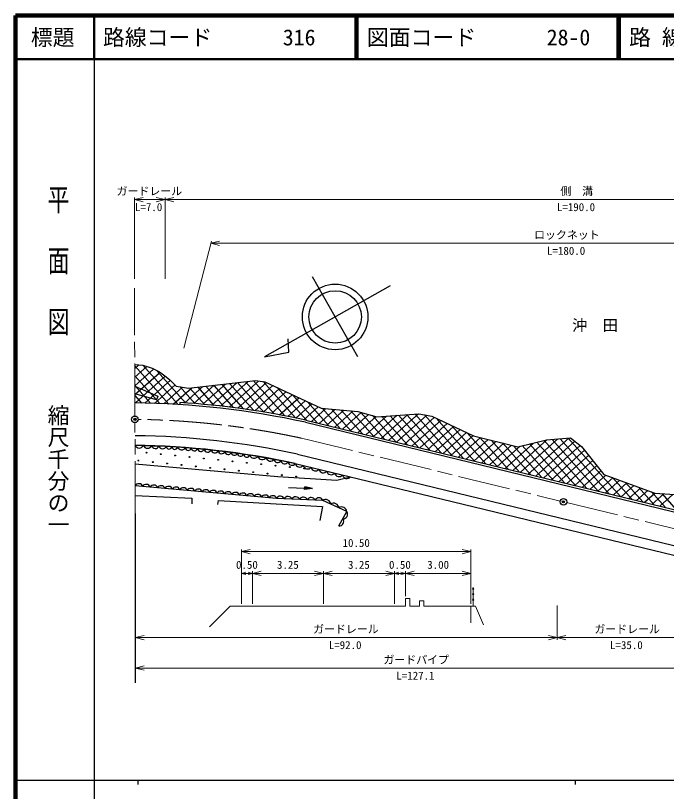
# Model space of a CAD drawing. Units: millimetres, scale not verified, with parts at other scales. Extents: x 40000 to 680000, y 20000 to 380000.
# Drawn here: x 40000 to 188924, y 202409 to 380000 of the extents above; entities that cross this region are included whole.
import ezdxf
from ezdxf.enums import TextEntityAlignment as Align

# ---------------------------------------------------------------- set-up
doc = ezdxf.new("R2010")
doc.units = ezdxf.units.MM
doc.header["$LTSCALE"] = 1000
doc.header["$PDMODE"] = 32
doc.header["$PDSIZE"] = 500
doc.linetypes.add('CHAIN', pattern=[18.5, 12, -1.5, 3.5, -1.5])
doc.layers.add('作業ﾚｲﾔ1', color=7, linetype='Continuous', lineweight=25)
doc.styles.add('@ＭＳ ゴシック', font='')
doc.styles.add('ＭＳ ゴシック', font='')
doc.styles.get('@ＭＳ ゴシック').set_extended_font_data('@MS Gothic')
doc.styles.get('ＭＳ ゴシック').set_extended_font_data('MS Gothic')

msp = doc.modelspace()

# ---------------------------------------------------------------- linework, layer by layer
at = {"layer": '作業ﾚｲﾔ1', "lineweight": 140}
for p, q in [((40000, 380000), (40000, 20000)), ((680000, 380000), (40000, 380000))]:
    msp.add_line(p, q, dxfattribs=at)
at = {"layer": '作業ﾚｲﾔ1', "lineweight": 50}
for p, q in [((58000, 380000), (58000, 370000)), ((117750, 380000), (117750, 370000)), ((118250, 380000), (118250, 370000)), ((177750, 380000), (177750, 370000)), ((178250, 380000), (178250, 370000)), ((40000, 370000), (680000, 370000))]:
    msp.add_line(p, q, dxfattribs=at)
at = {"layer": '作業ﾚｲﾔ1'}
for p, q in [((58000, 370000), (58000, 20000)), ((118295, 301886), (107952, 320162)), ((125743, 318165), (96997, 301898)), ((102562, 302972), (102412, 305969)), ((96997, 301898), (102562, 302972)), ((67272, 300105), (69090, 300002)), ((67273, 299829), (75074, 291087)), ((67275, 299244), (68182, 300053)), ((67283, 297241), (70032, 299694)), ((67290, 295237), (71597, 299080)), ((69090, 300002), (71240, 299300)), ((69146, 299984), (77194, 290964)), ((71240, 299300), (72910, 298437)), ((72404, 298585), (78855, 291356)), ((72910, 298437), (74447, 297330)), ((67282, 297567), (72981, 291179)), ((67298, 293234), (72932, 298261)), ((67418, 291330), (74266, 297441)), ((74447, 297330), (75329, 296657)), ((75329, 296657), (76778, 295196)), ((67290, 295304), (70910, 291247)), ((67291, 295193), (72558, 292859)), ((69612, 291278), (75475, 296510)), ((71807, 291226), (76533, 295443)), ((73960, 291136), (78231, 294948)), ((76778, 295196), (79595, 294715)), ((77557, 295063), (81014, 291190)), ((78721, 291365), (82890, 295085)), ((79595, 294715), (94908, 296433)), ((80798, 291208), (85467, 295374)), ((81680, 294949), (85404, 290776)), ((82851, 291029), (88043, 295663)), ((83507, 295154), (87636, 290528)), ((84882, 290831), (90620, 295952)), ((85335, 295359), (89894, 290250)), ((86894, 290616), (93197, 296241)), ((87162, 295564), (92176, 289945)), ((88881, 290379), (95575, 296352)), ((88990, 295769), (94494, 289601)), ((90817, 295974), (96843, 289221)), ((90847, 290123), (97420, 295989)), ((92645, 296179), (99210, 288822)), ((92799, 289854), (98897, 295296)), ((94472, 296384), (101620, 288374)), ((94908, 296433), (97017, 296178)), ((96624, 296225), (104061, 287891)), ((97017, 296178), (109923, 290124)), ((99871, 294839), (106542, 287363)), ((72229, 292032), (67297, 293434)), ((67299, 293041), (68857, 291296)), ((76091, 291028), (80313, 294796)), ((79852, 294744), (83197, 290996)), ((94726, 289563), (100374, 294603)), ((96633, 289255), (101851, 293911)), ((98534, 288941), (103327, 293218)), ((103329, 293218), (109109, 286740)), ((72558, 292859), (72229, 292032)), ((77586, 291442), (77554, 290943)), ((100408, 288603), (104804, 292526)), ((102266, 288251), (106281, 291833)), ((106786, 291596), (111675, 286117)), ((104106, 287882), (107757, 291140)), ((105928, 287497), (109234, 290448)), ((107712, 287079), (111013, 290025)), ((109483, 286649), (113057, 289839)), ((109923, 290124), (118288, 289362)), ((110126, 290106), (114242, 285494)), ((111254, 286219), (115102, 289652)), ((112315, 289906), (116809, 284870)), ((114503, 289707), (119375, 284247)), ((116691, 289507), (121942, 283624)), ((113025, 285789), (117146, 289466)), ((114796, 285359), (119049, 289154)), ((116567, 284929), (120773, 288682)), ((118288, 289362), (122627, 288175)), ((118338, 284499), (122497, 288210)), ((119007, 289165), (124508, 283001)), ((120109, 284069), (124884, 288330)), ((121667, 288438), (127075, 282378)), ((121880, 283639), (127325, 288497)), ((122627, 288175), (132269, 288837)), ((123651, 283209), (129765, 288665)), ((123837, 288258), (129641, 281754)), ((125422, 282779), (132206, 288832)), ((125732, 288388), (132208, 281131)), ((127193, 282349), (134083, 288497)), ((127626, 288518), (134774, 280508)), ((128964, 281919), (135798, 288017)), ((129521, 288648), (137341, 279885)), ((131415, 288778), (139907, 279261)), ((132269, 288837), (135241, 288280)), ((133595, 288588), (142474, 278638)), ((135241, 288280), (144752, 283782)), ((136347, 287757), (145040, 278015)), ((106303, 286907), (196717, 264952)), ((106421, 287393), (196835, 265438)), ((130735, 281489), (137270, 287320)), ((132506, 281059), (138743, 286624)), ((134277, 280629), (140215, 285928)), ((139825, 286112), (147607, 277392)), ((136048, 280199), (141688, 285231)), ((137819, 279769), (143161, 284535)), ((143303, 284468), (150173, 276769)), ((139590, 279338), (144633, 283839)), ((141361, 278908), (146380, 283387)), ((143132, 278478), (148150, 282956)), ((144752, 283782), (154891, 281317)), ((144903, 278048), (149921, 282526)), ((146250, 283418), (152740, 276145)), ((148817, 282794), (155306, 275522)), ((153758, 275898), (161556, 282857)), ((154891, 281317), (161489, 282851)), ((155529, 275468), (164060, 283081)), ((157300, 275038), (166564, 283305)), ((159071, 274608), (167967, 282547)), ((160942, 282724), (170705, 271783)), ((161489, 282851), (166937, 283339)), ((162739, 282963), (173272, 271160)), ((164601, 283129), (175838, 270536)), ((166463, 283296), (178405, 269913)), ((166937, 283339), (169476, 281387)), ((146674, 277618), (151691, 282095)), ((148445, 277188), (153462, 281665)), ((150216, 276758), (155478, 281454)), ((151384, 282170), (157873, 274899)), ((151987, 276328), (158524, 282162)), ((153952, 281546), (160439, 274276)), ((155947, 281563), (163006, 273653)), ((157612, 281950), (165572, 273029)), ((159277, 282337), (168139, 272406)), ((160842, 274178), (169178, 281617)), ((169476, 281387), (174625, 274945)), ((104533, 279619), (194947, 257664)), ((162613, 273748), (170183, 280503)), ((164384, 273318), (171121, 279330)), ((67358, 277416), (100043, 274467)), ((104014, 277481), (194428, 255526)), ((166155, 272888), (172059, 278156)), ((167926, 272458), (172997, 276983)), ((169697, 272028), (173934, 275809)), ((100043, 274467), (113523, 273682)), ((113523, 273682), (116622, 274419)), ((171468, 271598), (175047, 274791)), ((173239, 271168), (176645, 274208)), ((174625, 274945), (186244, 270703)), ((175010, 270738), (178244, 273624)), ((176553, 274241), (180971, 269290)), ((102437, 271990), (107905, 271731)), ((106147, 271527), (106174, 272101)), ((107905, 271731), (106147, 271527)), ((107905, 271731), (106148, 271555)), ((107905, 271731), (106150, 271591)), ((107905, 271731), (106152, 271627)), ((107905, 271731), (106153, 271654)), ((107905, 271731), (106155, 271693)), ((107905, 271731), (106157, 271732)), ((107905, 271731), (106158, 271767)), ((107905, 271731), (106162, 271836)), ((107905, 271731), (106164, 271888)), ((107905, 271731), (106167, 271939)), ((107905, 271731), (106168, 271977)), ((107905, 271731), (106170, 272017)), ((107905, 271731), (106172, 272059)), ((107905, 271731), (106174, 272101)), ((176781, 270308), (179843, 273040)), ((178552, 269878), (181442, 272456)), ((179535, 273152), (183538, 268667)), ((180323, 269448), (183040, 271873)), ((182517, 272063), (186105, 268044)), ((67385, 270180), (80335, 269501)), ((182094, 269018), (184639, 271289)), ((183865, 268587), (186238, 270705)), ((185499, 270975), (188671, 267420)), ((185636, 268157), (188315, 270549)), ((186244, 270703), (196503, 269939)), ((187407, 267727), (190395, 270394)), ((187860, 270582), (191238, 266797)), ((80335, 269501), (80326, 268243)), ((86296, 268067), (86433, 269036)), ((86433, 269036), (110221, 267646)), ((110221, 267646), (109650, 264422)), ((67401, 266039), (67401, 227258)), ((40000, 205000), (579000, 205000)), ((68000, 205000), (68000, 204000)), ((168000, 205000), (168000, 204000))]:
    msp.add_line(p, q, dxfattribs=at)
at = {"layer": '作業ﾚｲﾔ1', "lineweight": 13}
for p, q in [((67206, 319723), (67206, 338376)), ((67206, 337876), (69206, 338376)), ((67206, 337876), (74206, 337876)), ((67206, 337876), (69206, 337376)), ((74206, 337876), (72206, 338376)), ((74206, 337876), (72206, 337376)), ((74206, 319723), (74206, 338376)), ((74206, 337876), (76206, 338376)), ((74206, 337876), (262752, 337876)), ((74206, 337876), (76206, 337376)), ((78500, 303835), (84818, 328376)), ((84689, 327876), (86689, 328376)), ((84689, 327876), (247752, 327876)), ((84689, 327876), (86689, 327376)), ((91687, 257322), (93687, 257822)), ((91687, 245322), (91687, 257822)), ((144187, 257322), (142187, 257822)), ((144187, 245322), (144187, 257822)), ((91687, 257322), (144187, 257322)), ((91687, 257322), (93687, 256822)), ((144187, 257322), (142187, 256822)), ((91687, 252322), (92687, 252572)), ((91687, 252322), (94187, 252322)), ((91687, 252322), (92687, 252072)), ((94187, 252322), (93187, 252572)), ((94187, 252322), (93187, 252072)), ((94187, 252322), (96187, 252822)), ((94187, 245322), (94187, 252822)), ((94187, 252322), (110437, 252322)), ((94187, 252322), (96187, 251822)), ((110437, 252322), (108437, 252822)), ((110437, 252322), (108437, 251822)), ((110437, 252322), (112437, 252822)), ((110437, 245322), (110437, 252822)), ((110437, 252322), (126687, 252322)), ((110437, 252322), (112437, 251822)), ((126687, 252322), (124687, 252822)), ((126687, 252322), (124687, 251822)), ((126687, 245322), (126687, 252822)), ((126687, 252322), (127687, 252572)), ((129187, 252322), (126687, 252322)), ((126687, 252322), (127687, 252072)), ((129187, 252322), (128187, 252572)), ((129187, 252322), (128187, 252072)), ((129187, 252322), (131187, 252822)), ((129187, 247100), (129187, 252822)), ((129187, 252322), (144187, 252322)), ((129187, 252322), (131187, 251822)), ((144187, 252322), (142187, 252822)), ((144187, 252322), (142187, 251822)), ((144510, 248645), (144863, 248999)), ((144510, 248999), (144863, 248645)), ((144687, 244822), (144687, 249072)), ((144510, 247395), (144863, 247749)), ((144510, 247749), (144863, 247395)), ((129187, 244822), (129187, 246572)), ((130187, 246572), (129187, 246572)), ((130187, 244822), (130187, 246572)), ((132437, 244822), (132437, 246072)), ((133437, 246072), (132437, 246072)), ((133437, 244822), (133437, 246072)), ((144510, 246145), (144863, 246499)), ((144510, 246499), (144863, 246145)), ((89120, 244822), (84403, 240108)), ((129187, 244822), (89120, 244822)), ((132437, 244822), (130187, 244822)), ((145234, 244822), (133437, 244822)), ((144187, 244822), (144187, 240979)), ((145234, 244822), (147045, 240538)), ((163922, 245004), (163922, 237136)), ((67401, 237636), (69401, 238136)), ((163922, 237636), (161922, 238136)), ((163922, 237636), (165922, 238136)), ((67401, 237636), (163922, 237636)), ((67401, 237636), (69401, 237136)), ((163922, 237636), (161922, 237136)), ((163922, 237636), (196095, 237636)), ((163922, 237636), (165922, 237136)), ((67401, 230636), (69401, 231136)), ((67401, 230636), (196095, 230636)), ((67401, 230636), (69401, 230136))]:
    msp.add_line(p, q, dxfattribs=at)
at = {"layer": '作業ﾚｲﾔ1', "linetype": 'CHAIN', "lineweight": 13}
for p, q in [((67317, 288333), (67206, 317633)), ((67401, 266039), (67322, 286833)), ((105418, 283263), (164616, 268888)), ((166074, 268534), (195832, 261308))]:
    msp.add_line(p, q, dxfattribs=at)
at = {"layer": '作業ﾚｲﾔ1'}
for points in [[(67342, 281633), (71136, 281546), (74482, 281405), (77075, 281254), (78861, 281129), (81586, 280903), (84737, 280592), (87935, 280220), (90741, 279847), (93586, 279424), (97321, 278797), (99130, 278465), (102343, 277834), (104014, 277481), (116622, 274419)], [(113990, 263192), (115774, 266452), (110297, 268997), (99705, 269429), (67377, 272328)]]:
    msp.add_lwpolyline(points, dxfattribs=at)
for centre, radius in [((113123, 311024), 7500), ((113123, 311024), 6000), ((67319, 287583), 750), ((69940, 279953), 100), ((73223, 279622), 100), ((76506, 279292), 100), ((79790, 278961), 100), ((68098, 278128), 100), ((71381, 277798), 100), ((74664, 277467), 100), ((77948, 277137), 100), ((83073, 278631), 100), ((86357, 278300), 100), ((89640, 277970), 100), ((92923, 277639), 100), ((96207, 277309), 100), ((99490, 276978), 100), ((81231, 276806), 100), ((84515, 276476), 100), ((87798, 276145), 100), ((91081, 275815), 100), ((94365, 275484), 100), ((102774, 276648), 100), ((106057, 276317), 100), ((97648, 275153), 100), ((100932, 274823), 100), ((104215, 274492), 100), ((165345, 268711), 750)]:
    msp.add_circle(centre, radius, dxfattribs=at)
for centre, radius, start, end in [((65087, 97750), 193596, 77.70776, 89.34334), ((65089, 97775), 194070, 77.70342, 86.30798), ((65057, 97433), 186414, 77.77421, 89.30023), ((68301, 282061), 1050, 204.07793, 333.31587), ((65048, 97332), 184314, 77.79495, 89.28677), ((70198, 282018), 1050, 204.07793, 333.31587), ((71985, 281795), 884, 196.33653, 338.83638), ((73658, 281724), 884, 196.33653, 338.83638), ((75133, 281419), 651, 181.17721, 352.14725), ((76430, 281343), 651, 181.17721, 352.14725), ((77994, 281558), 968, 198.32036, 333.6402), ((79550, 281161), 690, 182.7351, 347.81877), ((80912, 281049), 690, 182.7351, 347.81877), ((82396, 281046), 822, 190.02239, 338.69735), ((83971, 280891), 822, 190.02239, 338.69735), ((85564, 280738), 840, 189.96935, 336.76539), ((87163, 280552), 840, 189.96935, 336.76539), ((88652, 280243), 717, 181.83436, 343.01956), ((90055, 280057), 717, 181.83436, 343.01956), ((91471, 279871), 731, 181.87031, 341.20941), ((92894, 279660), 731, 181.87031, 341.20941), ((94594, 279708), 1047, 195.74362, 325.19929), ((96461, 279395), 1047, 195.74362, 325.19929), ((98299, 279029), 1005, 193.34448, 325.83847), ((99983, 278561), 858, 186.40491, 331.38291), ((101589, 278245), 858, 186.40491, 331.38291), ((103242, 277959), 908, 187.88431, 328.2366), ((105012, 277666), 1016, 190.51018, 322.19246), ((106814, 277229), 1016, 190.51018, 322.19246), ((108615, 276791), 1016, 190.51018, 322.19246), ((110416, 276354), 1016, 190.51018, 322.19246), ((112217, 275917), 1016, 190.51018, 322.19246), ((114018, 275479), 1016, 190.51018, 322.19246), ((115819, 275042), 1016, 190.51018, 322.19246), ((68201, 271945), 908, 14.70268, 155.05014), ((69902, 271792), 908, 14.70268, 155.05014), ((71603, 271639), 908, 14.70268, 155.05014), ((73305, 271487), 908, 14.70268, 155.05014), ((75006, 271334), 908, 14.70268, 155.05014), ((76708, 271182), 908, 14.70268, 155.05014), ((78409, 271029), 908, 14.70268, 155.05014), ((80111, 270877), 908, 14.70268, 155.05014), ((81812, 270724), 908, 14.70268, 155.05014), ((83513, 270572), 908, 14.70268, 155.05014), ((85215, 270419), 908, 14.70268, 155.05014), ((86916, 270266), 908, 14.70268, 155.05014), ((88618, 270114), 908, 14.70268, 155.05014), ((90319, 269961), 908, 14.70268, 155.05014), ((92021, 269809), 908, 14.70268, 155.05014), ((93722, 269656), 908, 14.70268, 155.05014), ((95423, 269504), 908, 14.70268, 155.05014), ((97125, 269351), 908, 14.70268, 155.05014), ((98826, 269199), 908, 14.70268, 155.05014), ((100573, 269043), 950, 19.29659, 156.02672), ((102338, 268971), 950, 19.29659, 156.02672), ((104104, 268899), 950, 19.29659, 156.02672), ((105869, 268827), 950, 19.29659, 156.02672), ((107635, 268755), 950, 19.29659, 156.02672), ((109400, 268682), 950, 19.29659, 156.02672), ((110981, 268079), 1144, 3.48543, 126.67642), ((112806, 267230), 1144, 3.48543, 126.67642), ((114632, 266382), 1144, 3.48543, 126.67642), ((114960, 265838), 1020, 265.59848, 37.00043), ((114068, 264208), 1020, 265.59848, 37.00043)]:
    msp.add_arc(centre, radius, start, end, dxfattribs=at)
at = {"layer": '作業ﾚｲﾔ1', "linetype": 'CHAIN', "lineweight": 13}
msp.add_arc((65072, 97596), 190000, 77.74019, 89.09614, dxfattribs=at)
at = {"layer": '作業ﾚｲﾔ1'}
for p in [(67319, 287583), (67319, 287583), (165345, 268711)]:
    msp.add_point(p, dxfattribs=at)

# ---------------------------------------------------------------- texts
at = {"layer": '作業ﾚｲﾔ1', "style": 'ＭＳ ゴシック'}
for s, height, p in [('標題', 3666, (48500, 375000)), ('L=7.0', 1833, (70453, 336154)), ('L=190.0', 1833, (168226, 336154)), ('L=180.0', 1833, (165968, 326154)), ('沖\u3000田', 2566, (172568, 309101)), ('L=92.0', 1833, (115409, 235914)), ('L=35.0', 1833, (179755, 235914)), ('L=127.1', 1833, (131495, 228914))]:
    msp.add_text(s, height=height, dxfattribs=at).set_placement(p, align=Align.MIDDLE_CENTER)
for s, p in [('路線コード', (60000, 375000)), ('316', (101142, 375000)), ('図面コード', (120380, 375000)), ('28-0', (161521, 375000)), ('路 線 名', (180380, 375000))]:
    msp.add_text(s, height=3666, dxfattribs=at).set_placement(p, align=Align.MIDDLE_LEFT)
for s, p in [('側\u3000溝', (168400, 338324)), ('ガードレール', (70627, 338324)), ('ロックネット', (166142, 328324)), ('10.50', (117937, 257822)), ('0.50', (92937, 252822)), ('3.25', (102312, 252822)), ('3.25', (118562, 252822)), ('0.50', (127937, 252822)), ('3.00', (136687, 252822)), ('ガードレール', (115583, 238084)), ('ガードレール', (179929, 238084)), ('ガードパイプ', (131669, 231084))]:
    msp.add_text(s, height=1833, dxfattribs=at).set_placement(p, align=Align.BOTTOM_CENTER)
at = {"layer": '作業ﾚｲﾔ1', "style": '@ＭＳ ゴシック', "width": 1.4}
msp.add_text('平  面  図', height=3666, rotation=270, dxfattribs=at).set_placement((49777, 306475), align=Align.MIDDLE_RIGHT)
at = {"layer": '作業ﾚｲﾔ1', "style": '@ＭＳ ゴシック'}
msp.add_text('縮尺千分の一', height=3666, rotation=270, dxfattribs=at).set_placement((49777, 261030), align=Align.MIDDLE_RIGHT)

doc.saveas('drawing.dxf')
